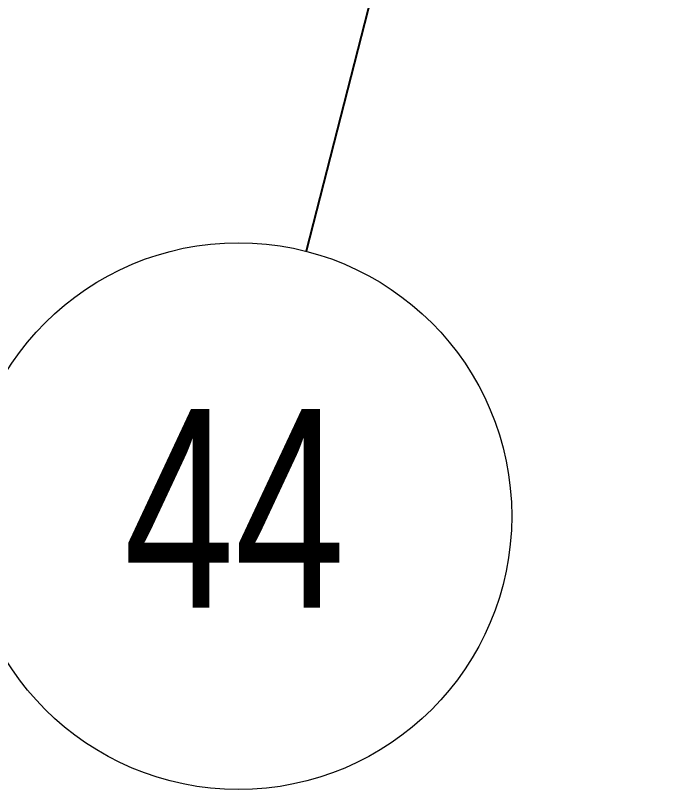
# Model space of a CAD drawing. Header units: millimetres. Extents: x 2 to 418, y 2 to 295.
# Drawn here: x 49.21 to 60.68, y 87.84 to 101.48 of the extents above; entities that cross this region are included whole.
import ezdxf

# ---------------------------------------------------------------- set-up
doc = ezdxf.new("R2010")
doc.units = ezdxf.units.MM
doc.styles.add('SLDTEXTSTYLE0', font='TXT', dxfattribs={"width": 0.75})
doc.dimstyles.new('SLDDIMSTYLE1', dxfattribs={"dimtxt": 0.18, "dimasz": 3.302, "dimexe": 0, "dimexo": 0.0625, "dimgap": 0, "dimtad": 0, "dimtih": 1, "dimtoh": 1, "dimdec": 0, "dimrnd": 1e-09, "dimzin": 0, "dimdsep": 46, "dimtxsty": 'Standard', "dimsah": 1, "dimcen": 0.09, "dimadec": 0, "dimazin": 0, "dimtfac": 3.302, "dimtdec": 0, "dimtofl": 0, "dimtmove": 0, "dimatfit": 3, "dimfxl": 1, "dimfrac": 2, "dimtolj": 1, "dimtzin": 0, "dimarcsym": 0})

# ---------------------------------------------------------------- blocks, each defined once
blk = doc.blocks.new('SW_NOTE_40')
at = {"color": 0, "linetype": 'Continuous', "lineweight": 0}
blk.add_circle((-1.195, -4.667), 4.817, dxfattribs=at)
at = {"color": 0, "linetype": 'Continuous', "lineweight": 0, "insert": (-1.265, -2.779), "char_height": 3.5, "attachment_point": 2, "style": 'SLDTEXTSTYLE0'}
blk.add_mtext('44', dxfattribs=at)

msp = doc.modelspace()

# ---------------------------------------------------------------- block references
at = {"color": 7, "linetype": 'Continuous', "lineweight": 0}
msp.add_blockref('SW_NOTE_40', (54.330742, 97.321314), dxfattribs=at)

# ---------------------------------------------------------------- leaders
for points in [[(59.491439, 123.928637), (28.088967, 95.864554)], [(59.481381, 123.128176), (41.412495, 96.634335)], [(60.680975, 122.128176), (54.330742, 97.321314)]]:
    msp.add_leader(points, dimstyle='SLDDIMSTYLE1', dxfattribs=at)

doc.saveas('drawing.dxf')
